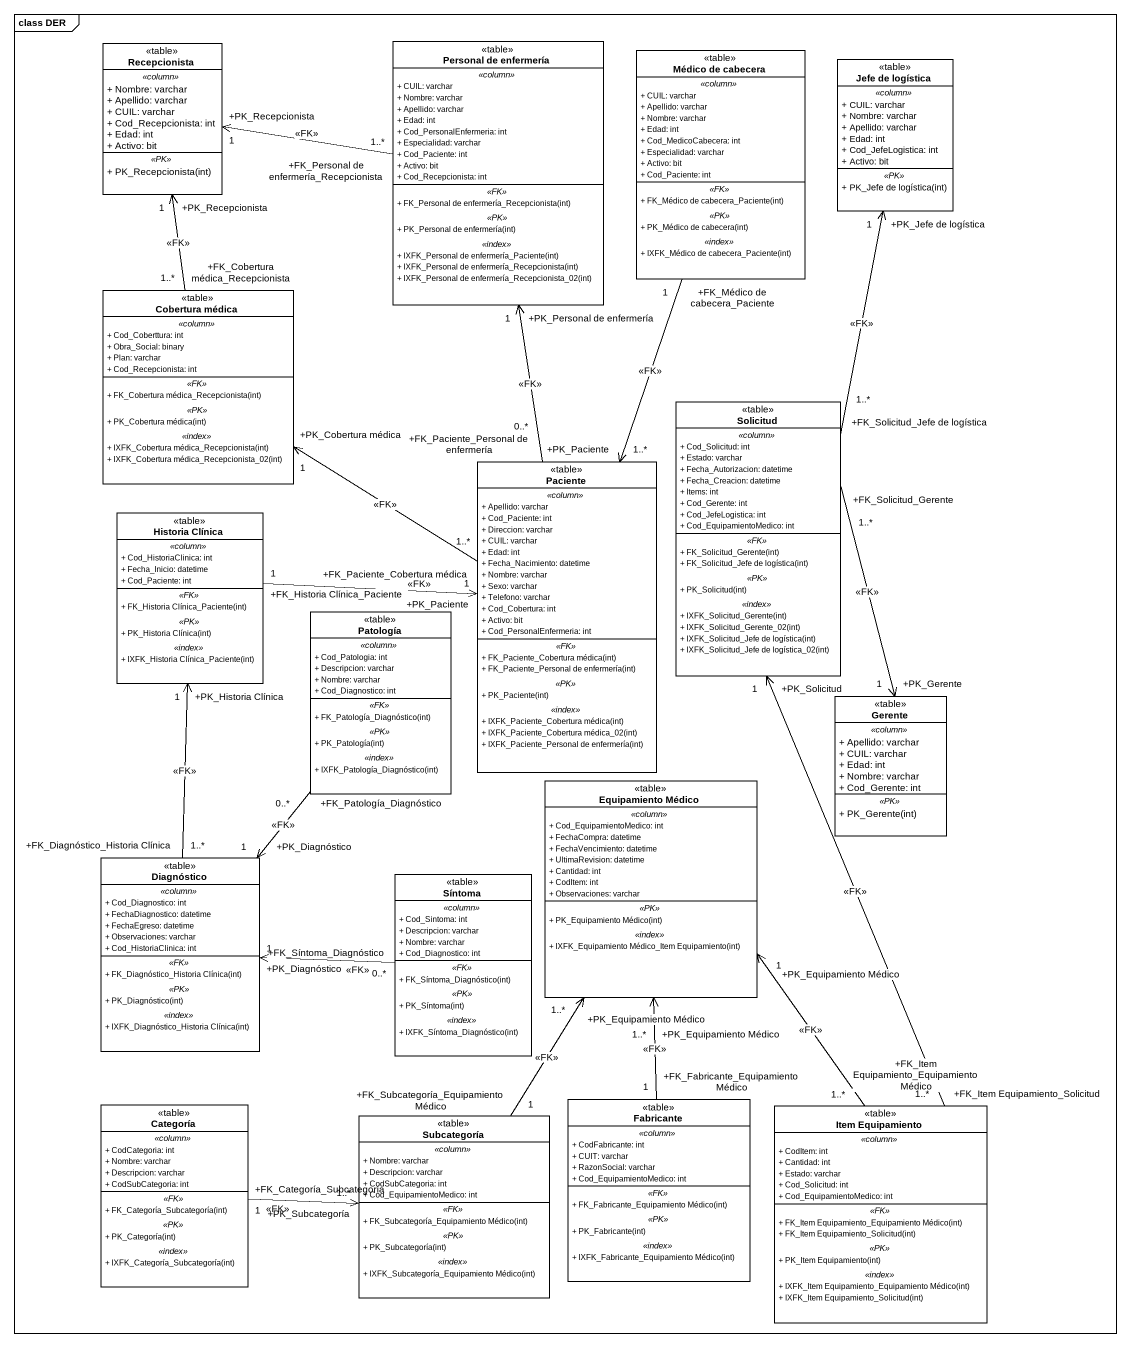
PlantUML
@startuml
mainframe class DER
hide circle
hide empty members
skinparam classAttributeIconSize 0
class Recepcionista <<table>> {
  .. <<column>> ..
  + Nombre: varchar
  + Apellido: varchar
  + CUIL: varchar
  + Cod_Recepcionista: int
  + Edad: int
  + Activo: bit
  .. <<PK>> ..
  + PK_Recepcionista(int)
}
class "Personal de enfermería" as Personal_de_enfermería <<table>> {
  .. <<column>> ..
  + CUIL: varchar
  + Nombre: varchar
  + Apellido: varchar
  + Edad: int
  + Cod_PersonalEnfermeria: int
  + Especialidad: varchar
  + Cod_Paciente: int
  + Activo: bit
  + Cod_Recepcionista: int
  .. <<FK>> ..
  + FK_Personal de enfermería_Recepcionista(int)
  .. <<PK>> ..
  + PK_Personal de enfermería(int)
  .. <<index>> ..
  + IXFK_Personal de enfermería_Paciente(int)
  + IXFK_Personal de enfermería_Recepcionista(int)
  + IXFK_Personal de enfermería_Recepcionista_02(int)
}
class "Médico de cabecera" as Médico_de_cabecera <<table>> {
  .. <<column>> ..
  + CUIL: varchar
  + Apellido: varchar
  + Nombre: varchar
  + Edad: int
  + Cod_MedicoCabecera: int
  + Especialidad: varchar
  + Activo: bit
  + Cod_Paciente: int
  .. <<FK>> ..
  + FK_Médico de cabecera_Paciente(int)
  .. <<PK>> ..
  + PK_Médico de cabecera(int)
  .. <<index>> ..
  + IXFK_Médico de cabecera_Paciente(int)
}
class "Jefe de logística" as Jefe_de_logística <<table>> {
  .. <<column>> ..
  + CUIL: varchar
  + Nombre: varchar
  + Apellido: varchar
  + Edad: int
  + Cod_JefeLogistica: int
  + Activo: bit
  .. <<PK>> ..
  + PK_Jefe de logística(int)
}
class "Cobertura médica" as Cobertura_médica <<table>> {
  .. <<column>> ..
  + Cod_Coberttura: int
  + Obra_Social: binary
  + Plan: varchar
  + Cod_Recepcionista: int
  .. <<FK>> ..
  + FK_Cobertura médica_Recepcionista(int)
  .. <<PK>> ..
  + PK_Cobertura médica(int)
  .. <<index>> ..
  + IXFK_Cobertura médica_Recepcionista(int)
  + IXFK_Cobertura médica_Recepcionista_02(int)
}
class Solicitud <<table>> {
  .. <<column>> ..
  + Cod_Solicitud: int
  + Estado: varchar
  + Fecha_Autorizacion: datetime
  + Fecha_Creacion: datetime
  + Items: int
  + Cod_Gerente: int
  + Cod_JefeLogistica: int
  + Cod_EquipamientoMedico: int
  .. <<FK>> ..
  + FK_Solicitud_Gerente(int)
  + FK_Solicitud_Jefe de logística(int)
  .. <<PK>> ..
  + PK_Solicitud(int)
  .. <<index>> ..
  + IXFK_Solicitud_Gerente(int)
  + IXFK_Solicitud_Gerente_02(int)
  + IXFK_Solicitud_Jefe de logística(int)
  + IXFK_Solicitud_Jefe de logística_02(int)
}
class Paciente <<table>> {
  .. <<column>> ..
  + Apellido: varchar
  + Cod_Paciente: int
  + Direccion: varchar
  + CUIL: varchar
  + Edad: int
  + Fecha_Nacimiento: datetime
  + Nombre: varchar
  + Sexo: varchar
  + Telefono: varchar
  + Cod_Cobertura: int
  + Activo: bit
  + Cod_PersonalEnfermeria: int
  .. <<FK>> ..
  + FK_Paciente_Cobertura médica(int)
  + FK_Paciente_Personal de enfermería(int)
  .. <<PK>> ..
  + PK_Paciente(int)
  .. <<index>> ..
  + IXFK_Paciente_Cobertura médica(int)
  + IXFK_Paciente_Cobertura médica_02(int)
  + IXFK_Paciente_Personal de enfermería(int)
}
class "Historia Clínica" as Historia_Clínica <<table>> {
  .. <<column>> ..
  + Cod_HistoriaClinica: int
  + Fecha_Inicio: datetime
  + Cod_Paciente: int
  .. <<FK>> ..
  + FK_Historia Clínica_Paciente(int)
  .. <<PK>> ..
  + PK_Historia Clínica(int)
  .. <<index>> ..
  + IXFK_Historia Clínica_Paciente(int)
}
class Patología <<table>> {
  .. <<column>> ..
  + Cod_Patologia: int
  + Descripcion: varchar
  + Nombre: varchar
  + Cod_Diagnostico: int
  .. <<FK>> ..
  + FK_Patología_Diagnóstico(int)
  .. <<PK>> ..
  + PK_Patología(int)
  .. <<index>> ..
  + IXFK_Patología_Diagnóstico(int)
}
class Gerente <<table>> {
  .. <<column>> ..
  + Apellido: varchar
  + CUIL: varchar
  + Edad: int
  + Nombre: varchar
  + Cod_Gerente: int
  .. <<PK>> ..
  + PK_Gerente(int)
}
class "Equipamiento Médico" as Equipamiento_Médico <<table>> {
  .. <<column>> ..
  + Cod_EquipamientoMedico: int
  + FechaCompra: datetime
  + FechaVencimiento: datetime
  + UltimaRevision: datetime
  + Cantidad: int
  + CodItem: int
  + Observaciones: varchar
  .. <<PK>> ..
  + PK_Equipamiento Médico(int)
  .. <<index>> ..
  + IXFK_Equipamiento Médico_Item Equipamiento(int)
}
class Diagnóstico <<table>> {
  .. <<column>> ..
  + Cod_Diagnostico: int
  + FechaDiagnostico: datetime
  + FechaEgreso: datetime
  + Observaciones: varchar
  + Cod_HistoriaClinica: int
  .. <<FK>> ..
  + FK_Diagnóstico_Historia Clínica(int)
  .. <<PK>> ..
  + PK_Diagnóstico(int)
  .. <<index>> ..
  + IXFK_Diagnóstico_Historia Clínica(int)
}
class Síntoma <<table>> {
  .. <<column>> ..
  + Cod_Sintoma: int
  + Descripcion: varchar
  + Nombre: varchar
  + Cod_Diagnostico: int
  .. <<FK>> ..
  + FK_Síntoma_Diagnóstico(int)
  .. <<PK>> ..
  + PK_Síntoma(int)
  .. <<index>> ..
  + IXFK_Síntoma_Diagnóstico(int)
}
class Fabricante <<table>> {
  .. <<column>> ..
  + CodFabricante: int
  + CUIT: varchar
  + RazonSocial: varchar
  + Cod_EquipamientoMedico: int
  .. <<FK>> ..
  + FK_Fabricante_Equipamiento Médico(int)
  .. <<PK>> ..
  + PK_Fabricante(int)
  .. <<index>> ..
  + IXFK_Fabricante_Equipamiento Médico(int)
}
class Categoría <<table>> {
  .. <<column>> ..
  + CodCategoria: int
  + Nombre: varchar
  + Descripcion: varchar
  + CodSubCategoria: int
  .. <<FK>> ..
  + FK_Categoría_Subcategoría(int)
  .. <<PK>> ..
  + PK_Categoría(int)
  .. <<index>> ..
  + IXFK_Categoría_Subcategoría(int)
}
class Subcategoría <<table>> {
  .. <<column>> ..
  + Nombre: varchar
  + Descripcion: varchar
  + CodSubCategoria: int
  + Cod_EquipamientoMedico: int
  .. <<FK>> ..
  + FK_Subcategoría_Equipamiento Médico(int)
  .. <<PK>> ..
  + PK_Subcategoría(int)
  .. <<index>> ..
  + IXFK_Subcategoría_Equipamiento Médico(int)
}
class "Item Equipamiento" as Item_Equipamiento <<table>> {
  .. <<column>> ..
  + CodItem: int
  + Cantidad: int
  + Estado: varchar
  + Cod_Solicitud: int
  + Cod_EquipamientoMedico: int
  .. <<FK>> ..
  + FK_Item Equipamiento_Equipamiento Médico(int)
  + FK_Item Equipamiento_Solicitud(int)
  .. <<PK>> ..
  + PK_Item Equipamiento(int)
  .. <<index>> ..
  + IXFK_Item Equipamiento_Equipamiento Médico(int)
  + IXFK_Item Equipamiento_Solicitud(int)
}
Personal_de_enfermería "+FK_Personal de enfermería_Recepcionista\n1..*" -left-> "+PK_Recepcionista\n1" Recepcionista : <<FK>>
Médico_de_cabecera "+FK_Médico de cabecera_Paciente\n1" --> "+PK_Paciente\n1..*" Paciente : <<FK>>
Cobertura_médica "+FK_Cobertura médica_Recepcionista\n1..*" -up-> "+PK_Recepcionista\n1" Recepcionista : <<FK>>
Solicitud "+FK_Solicitud_Jefe de logística\n1..*" -up-> "+PK_Jefe de logística\n1" Jefe_de_logística : <<FK>>
Solicitud "+FK_Solicitud_Gerente\n1..*" --> "+PK_Gerente\n1" Gerente : <<FK>>
Paciente "+FK_Paciente_Personal de enfermería\n0..*" -up-> "+PK_Personal de enfermería\n1" Personal_de_enfermería : <<FK>>
Paciente "+FK_Paciente_Cobertura médica\n1..*" -up-> "+PK_Cobertura médica\n1" Cobertura_médica : <<FK>>
Historia_Clínica "+FK_Historia Clínica_Paciente\n1" -right-> "+PK_Paciente\n1" Paciente : <<FK>>
Patología "+FK_Patología_Diagnóstico\n0..*" --> "+PK_Diagnóstico\n1" Diagnóstico : <<FK>>
Diagnóstico "+FK_Diagnóstico_Historia Clínica\n1..*" -up-> "+PK_Historia Clínica\n1" Historia_Clínica : <<FK>>
Síntoma "+FK_Síntoma_Diagnóstico\n0..*" -left-> "+PK_Diagnóstico\n1" Diagnóstico : <<FK>>
Fabricante "+FK_Fabricante_Equipamiento Médico\n1" -up-> "+PK_Equipamiento Médico\n1..*" Equipamiento_Médico : <<FK>>
Categoría "+FK_Categoría_Subcategoría\n1" -right-> "+PK_Subcategoría\n1..*" Subcategoría : <<FK>>
Subcategoría "+FK_Subcategoría_Equipamiento Médico\n1" -up-> "+PK_Equipamiento Médico\n1..*" Equipamiento_Médico : <<FK>>
Item_Equipamiento "+FK_Item Equipamiento_Solicitud\n1..*" -up-> "+PK_Solicitud\n1" Solicitud : <<FK>>
Item_Equipamiento "+FK_Item Equipamiento_Equipamiento Médico\n1..*" -up-> "+PK_Equipamiento Médico\n1" Equipamiento_Médico : <<FK>>
@enduml
